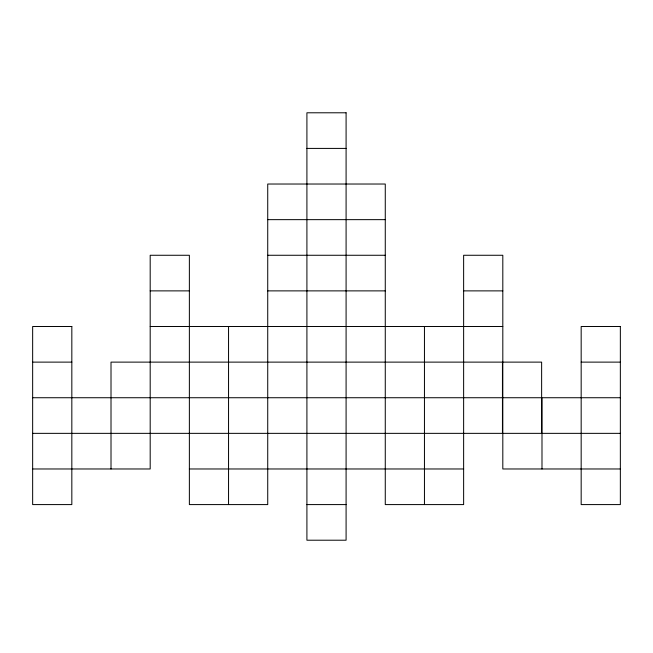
<?xml version="1.0" encoding="UTF-8"?>
<svg xmlns="http://www.w3.org/2000/svg" width="653" height="653" viewBox="0 0 653 653"><rect width="100%" height="100%" fill="white"/><g stroke="black" fill="none" stroke-linecap="round" stroke-linejoin="round"><path stroke-width="0.98" d="M306.91 148.411L346.09 148.411M267.73 219.645L385.27 219.645M267.73 255.266L385.27 255.266M150.19 290.879L189.37 290.879M267.73 290.879L385.27 290.879M463.63 290.879L502.81 290.879M150.19 326.5L502.81 326.5M32.65 362.121L71.83 362.121M581.17 362.121L620.35 362.121M32.65 397.734L541.631 397.734M620.35 397.734L541.99 397.734L541.99 468.976M32.65 433.355L620.35 433.355M32.65 468.976L150.19 468.976L150.19 255.266L189.37 255.266L189.37 504.589L267.73 504.589L267.73 184.024L385.27 184.024L385.27 504.589L463.63 504.589L463.63 255.266L502.81 255.266L502.81 468.976L620.35 468.976M189.37 468.976L463.63 468.976M306.91 504.589L346.09 504.589M541.631 433.355L541.631 362.121L111.01 362.121L111.01 468.976M502.451 362.121L502.451 433.355M424.45 326.5L424.45 504.589M228.55 326.5L228.55 504.589M346.09 112.789L306.91 112.789L306.91 540.211L346.09 540.211L346.09 112.789M71.83 326.5L32.65 326.5L32.65 504.589L71.83 504.589L71.83 326.5M620.35 326.5L581.17 326.5L581.17 504.589L620.35 504.589L620.35 326.5"/></g></svg>
